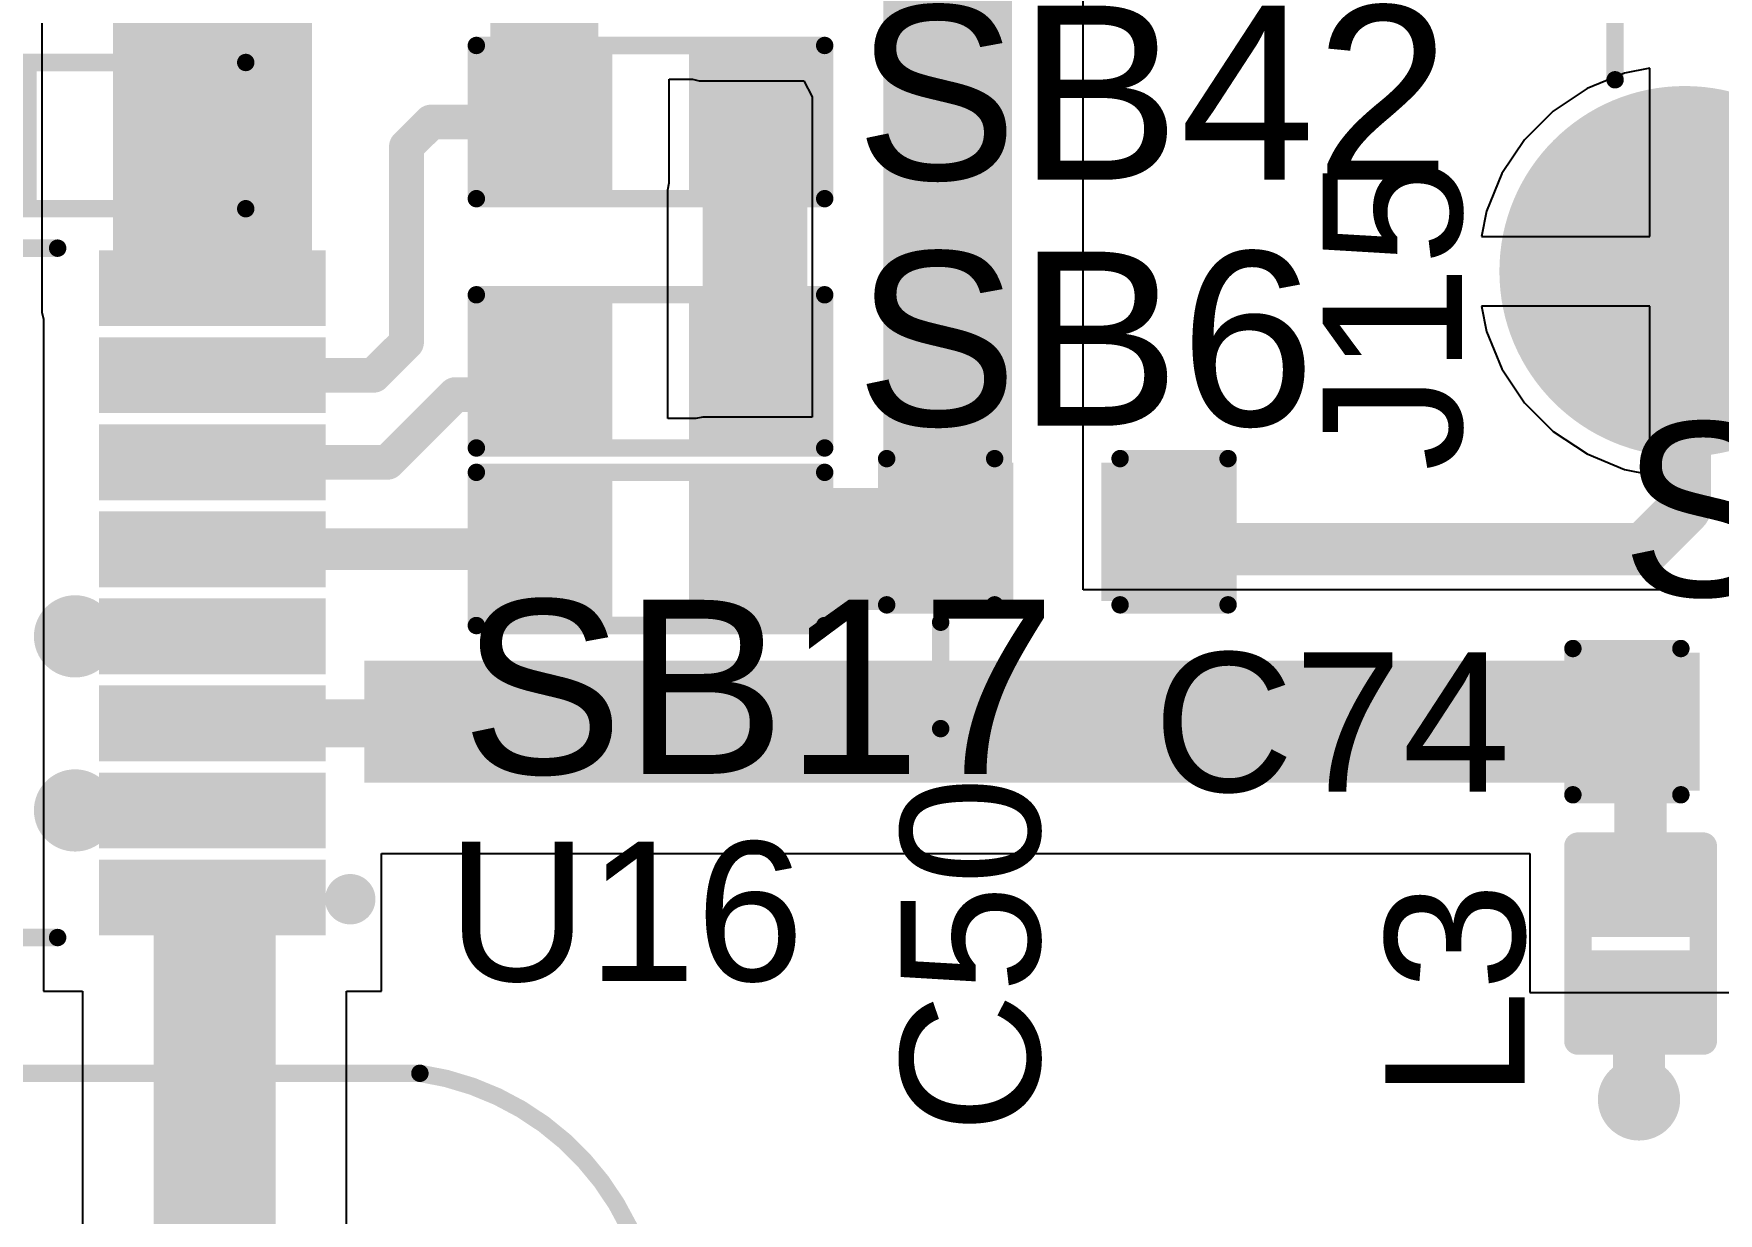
# Model space of a CAD drawing. Header units: millimetres. Extents: x -3 to 5437, y -3 to 5435.
# Drawn here: x 183.49 to 195.77, y 97.07 to 105.68 of the extents above; entities that cross this region are included whole.
import ezdxf

# ---------------------------------------------------------------- set-up
doc = ezdxf.new("R2010")
doc.units = ezdxf.units.MM
for name, color, linetype in [('BottomLayer', 5, 'Continuous'), ('BottomSolder', 6, 'Continuous'), ('MultiLayer', 9, 'Continuous'), ('PadHoleLayer', 156, 'Continuous'), ('TopLayer', 1, 'Continuous'), ('TopOverlay', 2, 'Continuous'), ('TopPaste', 8, 'Continuous'), ('TopSolder', 216, 'Continuous'), ('ViaHoleLayer', 16, 'Continuous')]:
    doc.layers.add(name, color=color, linetype=linetype)
doc.styles.add('Arial', font='', dxfattribs={"height": 0.2})
doc.styles.get('Arial').set_extended_font_data('Arial')

# ---------------------------------------------------------------- blocks, each defined once
blk = doc.blocks.new('S______B______239')
at = {"layer": 'TopLayer'}
for points in [[(-1.143, -0.4445), (-1.143, 0.4445), (-0.3809999999999999, 0.4445), (-0.3809999999999999, -0.4445)], [(0.3809999999999999, -0.4445), (0.3809999999999999, 0.4445), (1.143, 0.4445), (1.143, -0.4445)]]:
    blk.add_hatch(color=1, dxfattribs=at).paths.add_polyline_path(points)
at = {"layer": 'TopPaste'}
for points in [[(-1.143, -0.4445), (-1.143, 0.4445), (-0.3809999999999999, 0.4445), (-0.3809999999999999, -0.4445)], [(0.3809999999999999, -0.4445), (0.3809999999999999, 0.4445), (1.143, 0.4445), (1.143, -0.4445)]]:
    blk.add_hatch(color=8, dxfattribs=at).paths.add_polyline_path(points)
at = {"layer": 'TopSolder'}
for points in [[(-1.2446, -0.5460999999999999), (-1.2446, 0.5460999999999999), (-0.2794, 0.5460999999999999), (-0.2794, -0.5460999999999999)], [(0.2794, -0.5460999999999999), (0.2794, 0.5460999999999999), (1.2446, 0.5460999999999999), (1.2446, -0.5460999999999999)]]:
    blk.add_hatch(color=216, dxfattribs=at).paths.add_polyline_path(points)
at = {"layer": 'TopOverlay', "const_width": 0.127}
for points in [[(-1.27, 0.5588), (1.27, 0.5588)], [(-1.27, -0.5588), (-1.27, 0.5588)], [(1.27, -0.5588), (1.27, 0.5588)], [(-1.27, -0.5588), (1.27, -0.5588)]]:
    blk.add_lwpolyline(points, dxfattribs=at)
at = {"layer": 'TopOverlay', "const_width": 0.0635}
for points in [[(-1.30175, 0.5588, 1), (-1.23825, 0.5588, 1)], [(-1.30175, 0.5588, 1), (-1.23825, 0.5588, 1)], [(1.23825, 0.5588, 1), (1.30175, 0.5588, 1)], [(1.23825, 0.5588, 1), (1.30175, 0.5588, 1)], [(-1.30175, -0.5588, 1), (-1.23825, -0.5588, 1)], [(-1.30175, -0.5588, 1), (-1.23825, -0.5588, 1)], [(1.23825, -0.5588, 1), (1.30175, -0.5588, 1)], [(1.23825, -0.5588, 1), (1.30175, -0.5588, 1)]]:
    blk.add_lwpolyline(points, format="xyb", close=True, dxfattribs=at)
blk = doc.blocks.new('16_QSOP_270')
at = {"layer": 'TopLayer'}
for points in [[(-1.74999904, 2.04750035), (-3.19999868, 2.04750035), (-3.19999868, 2.39749965), (-1.74999904, 2.39749965)], [(3.20000122, 2.04750035), (1.75000158, 2.04750035), (1.75000158, 2.39749965), (3.20000122, 2.39749965)], [(-1.74999904, 1.41250035), (-3.19999868, 1.41250035), (-3.19999868, 1.76249965), (-1.74999904, 1.76249965)], [(3.20000122, 1.41250035), (1.75000158, 1.41250035), (1.75000158, 1.76249965), (3.20000122, 1.76249965)], [(-1.74999904, 0.77750035), (-3.19999868, 0.77750035), (-3.19999868, 1.12749965), (-1.74999904, 1.12749965)], [(3.20000122, 0.77750035), (1.75000158, 0.77750035), (1.75000158, 1.12749965), (3.20000122, 1.12749965)], [(-1.74999904, 0.1425003500000001), (-3.19999868, 0.1425003499999999), (-3.19999868, 0.4924996499999999), (-1.74999904, 0.4924996500000001)], [(3.20000122, 0.1425003500000001), (1.75000158, 0.1425003499999999), (1.75000158, 0.4924996499999999), (3.20000122, 0.4924996500000001)], [(-1.74999904, -0.4924996499999999), (-3.19999868, -0.4924996500000001), (-3.19999868, -0.1425003500000001), (-1.74999904, -0.1425003499999999)], [(3.20000122, -0.4924996499999999), (1.75000158, -0.4924996500000001), (1.75000158, -0.1425003500000001), (3.20000122, -0.1425003499999999)], [(-1.74999904, -1.12749965), (-3.19999868, -1.12749965), (-3.19999868, -0.77750035), (-1.74999904, -0.77750035)], [(3.20000122, -1.12749965), (1.75000158, -1.12749965), (1.75000158, -0.77750035), (3.20000122, -0.77750035)], [(-1.74999904, -1.76249965), (-3.19999868, -1.76249965), (-3.19999868, -1.41250035), (-1.74999904, -1.41250035)], [(3.20000122, -1.76249965), (1.75000158, -1.76249965), (1.75000158, -1.41250035), (3.20000122, -1.41250035)], [(-1.74999904, -2.39749965), (-3.19999868, -2.39749965), (-3.19999868, -2.04750035), (-1.74999904, -2.04750035)], [(3.20000122, -2.39749965), (1.75000158, -2.39749965), (1.75000158, -2.04750035), (3.20000122, -2.04750035)]]:
    blk.add_hatch(color=1, dxfattribs=at).paths.add_polyline_path(points)
at = {"layer": 'TopPaste'}
for points in [[(-1.74999904, 2.04750035), (-3.19999868, 2.04750035), (-3.19999868, 2.39749965), (-1.74999904, 2.39749965)], [(3.20000122, 2.04750035), (1.75000158, 2.04750035), (1.75000158, 2.39749965), (3.20000122, 2.39749965)], [(-1.74999904, 1.41250035), (-3.19999868, 1.41250035), (-3.19999868, 1.76249965), (-1.74999904, 1.76249965)], [(3.20000122, 1.41250035), (1.75000158, 1.41250035), (1.75000158, 1.76249965), (3.20000122, 1.76249965)], [(-1.74999904, 0.77750035), (-3.19999868, 0.77750035), (-3.19999868, 1.12749965), (-1.74999904, 1.12749965)], [(3.20000122, 0.77750035), (1.75000158, 0.77750035), (1.75000158, 1.12749965), (3.20000122, 1.12749965)], [(-1.74999904, 0.1425003500000001), (-3.19999868, 0.1425003499999999), (-3.19999868, 0.4924996499999999), (-1.74999904, 0.4924996500000001)], [(3.20000122, 0.1425003500000001), (1.75000158, 0.1425003499999999), (1.75000158, 0.4924996499999999), (3.20000122, 0.4924996500000001)], [(-1.74999904, -0.4924996499999999), (-3.19999868, -0.4924996500000001), (-3.19999868, -0.1425003500000001), (-1.74999904, -0.1425003499999999)], [(3.20000122, -0.4924996499999999), (1.75000158, -0.4924996500000001), (1.75000158, -0.1425003500000001), (3.20000122, -0.1425003499999999)], [(-1.74999904, -1.12749965), (-3.19999868, -1.12749965), (-3.19999868, -0.77750035), (-1.74999904, -0.77750035)], [(3.20000122, -1.12749965), (1.75000158, -1.12749965), (1.75000158, -0.77750035), (3.20000122, -0.77750035)], [(-1.74999904, -1.76249965), (-3.19999868, -1.76249965), (-3.19999868, -1.41250035), (-1.74999904, -1.41250035)], [(3.20000122, -1.76249965), (1.75000158, -1.76249965), (1.75000158, -1.41250035), (3.20000122, -1.41250035)], [(-1.74999904, -2.39749965), (-3.19999868, -2.39749965), (-3.19999868, -2.04750035), (-1.74999904, -2.04750035)], [(3.20000122, -2.39749965), (1.75000158, -2.39749965), (1.75000158, -2.04750035), (3.20000122, -2.04750035)]]:
    blk.add_hatch(color=8, dxfattribs=at).paths.add_polyline_path(points)
at = {"layer": 'TopSolder'}
for points in [[(-1.64839904, 1.94590035), (-3.30159868, 1.94590035), (-3.30159868, 2.49909965), (-1.64839904, 2.49909965)], [(3.30160122, 1.94590035), (1.64840158, 1.94590035), (1.64840158, 2.49909965), (3.30160122, 2.49909965)], [(-1.64839904, 1.31090035), (-3.30159868, 1.31090035), (-3.30159868, 1.86409965), (-1.64839904, 1.86409965)], [(3.30160122, 1.31090035), (1.64840158, 1.31090035), (1.64840158, 1.86409965), (3.30160122, 1.86409965)], [(-1.64839904, 0.6759003500000001), (-3.30159868, 0.6759003499999998), (-3.30159868, 1.22909965), (-1.64839904, 1.22909965)], [(3.30160122, 0.6759003500000001), (1.64840158, 0.6759003499999998), (1.64840158, 1.22909965), (3.30160122, 1.22909965)], [(-1.64839904, 0.04090035000000011), (-3.30159868, 0.04090034999999988), (-3.30159868, 0.5940996499999998), (-1.64839904, 0.5940996500000001)], [(3.30160122, 0.04090035000000011), (1.64840158, 0.04090034999999988), (1.64840158, 0.5940996499999998), (3.30160122, 0.5940996500000001)], [(-1.64839904, -0.5940996499999998), (-3.30159868, -0.5940996500000001), (-3.30159868, -0.04090035000000011), (-1.64839904, -0.04090034999999988)], [(3.30160122, -0.5940996499999998), (1.64840158, -0.5940996500000001), (1.64840158, -0.04090035000000011), (3.30160122, -0.04090034999999988)], [(-1.64839904, -1.22909965), (-3.30159868, -1.22909965), (-3.30159868, -0.6759003500000001), (-1.64839904, -0.6759003499999998)], [(3.30160122, -1.22909965), (1.64840158, -1.22909965), (1.64840158, -0.6759003500000001), (3.30160122, -0.6759003499999998)], [(-1.64839904, -1.86409965), (-3.30159868, -1.86409965), (-3.30159868, -1.31090035), (-1.64839904, -1.31090035)], [(3.30160122, -1.86409965), (1.64840158, -1.86409965), (1.64840158, -1.31090035), (3.30160122, -1.31090035)], [(-1.64839904, -2.49909965), (-3.30159868, -2.49909965), (-3.30159868, -1.94590035), (-1.64839904, -1.94590035)], [(3.30160122, -2.49909965), (1.64840158, -2.49909965), (1.64840158, -1.94590035), (3.30160122, -1.94590035)]]:
    blk.add_hatch(color=216, dxfattribs=at).paths.add_polyline_path(points)
at = {"layer": 'TopOverlay', "const_width": 0.127}
for points in [[(1.3462, 2.5146), (-1.3462, 2.5146)], [(1.3462, -2.5146), (-1.3462, -2.5146)]]:
    blk.add_lwpolyline(points, dxfattribs=at)
at = {"layer": 'TopOverlay'}
for points, const_width in [([(-1.37795, 2.5146, 1), (-1.31445, 2.5146, 1)], 0.0635), ([(1.31445, 2.5146, 1), (1.37795, 2.5146, 1)], 0.0635), ([(-3.42300306, 2.2352, 1), (-3.53659694, 2.2352, 1)], 0.254), ([(-3.60009694, 2.2352, 1), (-3.47309694, 2.2352, 1)], 0.127), ([(-3.48650306, 2.2352, 1), (-3.35950306, 2.2352, 1)], 0.127), ([(-1.37795, -2.5146, 1), (-1.31445, -2.5146, 1)], 0.0635), ([(1.31445, -2.5146, 1), (1.37795, -2.5146, 1)], 0.0635)]:
    blk.add_lwpolyline(points, format="xyb", close=True, dxfattribs=dict(at, const_width=const_width))
blk = doc.blocks.new('HJ_SMA508_272')
at = {"layer": 'BottomLayer'}
h = blk.add_hatch(color=5, dxfattribs=at)
edge = h.paths.add_edge_path()
edge.add_arc((-2.54, 2.54), 1.25000004, 0, 360)
h = blk.add_hatch(color=5, dxfattribs=at)
edge = h.paths.add_edge_path()
edge.add_arc((2.54, 2.54), 1.25000004, 0, 360)
h = blk.add_hatch(color=5, dxfattribs=at)
edge = h.paths.add_edge_path()
edge.add_arc((0, 0), 1.25000004, 0, 360)
h = blk.add_hatch(color=5, dxfattribs=at)
edge = h.paths.add_edge_path()
edge.add_arc((-2.54, -2.54), 1.25000004, 0, 360)
h = blk.add_hatch(color=5, dxfattribs=at)
edge = h.paths.add_edge_path()
edge.add_arc((2.54, -2.54), 1.25000004, 0, 360)
at = {"layer": 'BottomSolder'}
h = blk.add_hatch(color=6, dxfattribs=at)
edge = h.paths.add_edge_path()
edge.add_arc((-2.54, 2.54), 1.35160004, 0, 360)
h = blk.add_hatch(color=6, dxfattribs=at)
edge = h.paths.add_edge_path()
edge.add_arc((2.54, 2.54), 1.35160004, 0, 360)
h = blk.add_hatch(color=6, dxfattribs=at)
edge = h.paths.add_edge_path()
edge.add_arc((0, 0), 1.35160004, 0, 360)
h = blk.add_hatch(color=6, dxfattribs=at)
edge = h.paths.add_edge_path()
edge.add_arc((-2.54, -2.54), 1.35160004, 0, 360)
h = blk.add_hatch(color=6, dxfattribs=at)
edge = h.paths.add_edge_path()
edge.add_arc((2.54, -2.54), 1.35160004, 0, 360)
at = {"layer": 'MultiLayer'}
h = blk.add_hatch(color=9, dxfattribs=at)
edge = h.paths.add_edge_path()
edge.add_arc((-2.54, 2.54), 1.25000004, 0, 360)
h = blk.add_hatch(color=9, dxfattribs=at)
edge = h.paths.add_edge_path()
edge.add_arc((2.54, 2.54), 1.25000004, 0, 360)
h = blk.add_hatch(color=9, dxfattribs=at)
edge = h.paths.add_edge_path()
edge.add_arc((0, 0), 1.25000004, 0, 360)
h = blk.add_hatch(color=9, dxfattribs=at)
edge = h.paths.add_edge_path()
edge.add_arc((-2.54, -2.54), 1.25000004, 0, 360)
h = blk.add_hatch(color=9, dxfattribs=at)
edge = h.paths.add_edge_path()
edge.add_arc((2.54, -2.54), 1.25000004, 0, 360)
at = {"layer": 'PadHoleLayer'}
h = blk.add_hatch(color=156, dxfattribs=at)
edge = h.paths.add_edge_path()
edge.add_arc((-2.54, 2.54), 0.7499985, 0, 360)
h = blk.add_hatch(color=156, dxfattribs=at)
edge = h.paths.add_edge_path()
edge.add_arc((2.54, 2.54), 0.7499985, 0, 360)
h = blk.add_hatch(color=156, dxfattribs=at)
edge = h.paths.add_edge_path()
edge.add_arc((0, 0), 0.6999985999999999, 0, 360)
h = blk.add_hatch(color=156, dxfattribs=at)
edge = h.paths.add_edge_path()
edge.add_arc((-2.54, -2.54), 0.7499985, 0, 360)
h = blk.add_hatch(color=156, dxfattribs=at)
edge = h.paths.add_edge_path()
edge.add_arc((2.54, -2.54), 0.7499985, 0, 360)
at = {"layer": 'TopLayer'}
h = blk.add_hatch(color=1, dxfattribs=at)
edge = h.paths.add_edge_path()
edge.add_arc((-2.54, 2.54), 1.25000004, 0, 360)
h = blk.add_hatch(color=1, dxfattribs=at)
edge = h.paths.add_edge_path()
edge.add_arc((2.54, 2.54), 1.25000004, 0, 360)
h = blk.add_hatch(color=1, dxfattribs=at)
edge = h.paths.add_edge_path()
edge.add_arc((0, 0), 1.25000004, 0, 360)
h = blk.add_hatch(color=1, dxfattribs=at)
edge = h.paths.add_edge_path()
edge.add_arc((-2.54, -2.54), 1.25000004, 0, 360)
h = blk.add_hatch(color=1, dxfattribs=at)
edge = h.paths.add_edge_path()
edge.add_arc((2.54, -2.54), 1.25000004, 0, 360)
at = {"layer": 'TopSolder'}
h = blk.add_hatch(color=216, dxfattribs=at)
edge = h.paths.add_edge_path()
edge.add_arc((-2.54, 2.54), 1.35160004, 0, 360)
h = blk.add_hatch(color=216, dxfattribs=at)
edge = h.paths.add_edge_path()
edge.add_arc((2.54, 2.54), 1.35160004, 0, 360)
h = blk.add_hatch(color=216, dxfattribs=at)
edge = h.paths.add_edge_path()
edge.add_arc((0, 0), 1.35160004, 0, 360)
h = blk.add_hatch(color=216, dxfattribs=at)
edge = h.paths.add_edge_path()
edge.add_arc((-2.54, -2.54), 1.35160004, 0, 360)
h = blk.add_hatch(color=216, dxfattribs=at)
edge = h.paths.add_edge_path()
edge.add_arc((2.54, -2.54), 1.35160004, 0, 360)
at = {"layer": 'TopOverlay', "const_width": 0.127}
for points in [[(1.143, 3.048), (-1.0922, 3.048)], [(-3.048, -1.143), (-3.048, 1.0922)], [(3.048, -1.143), (3.048, 1.0922)], [(1.143, -3.048), (-1.0922, -3.048)]]:
    blk.add_lwpolyline(points, dxfattribs=at)
at = {"layer": 'TopOverlay', "const_width": 0.0635}
for points in [[(-1.12395, 3.048, 1), (-1.06045, 3.048, 1)], [(1.11125, 3.048, 1), (1.17475, 3.048, 1)], [(-3.07975, 1.0922, 1), (-3.01625, 1.0922, 1)], [(3.01625, 1.0922, 1), (3.07975, 1.0922, 1)], [(-3.07975, -1.143, 1), (-3.01625, -1.143, 1)], [(3.01625, -1.143, 1), (3.07975, -1.143, 1)], [(-1.12395, -3.048, 1), (-1.06045, -3.048, 1)], [(1.11125, -3.048, 1), (1.17475, -3.048, 1)]]:
    blk.add_lwpolyline(points, format="xyb", close=True, dxfattribs=at)
blk = doc.blocks.new('HC_49S_2P_273')
at = {"layer": 'BottomLayer'}
h = blk.add_hatch(color=5, dxfattribs=at)
edge = h.paths.add_edge_path()
edge.add_arc((-2.4400002, 0), 0.7999984, 0, 360)
h = blk.add_hatch(color=5, dxfattribs=at)
edge = h.paths.add_edge_path()
edge.add_arc((2.4400002, 0), 0.7999984, 0, 360)
at = {"layer": 'BottomSolder'}
h = blk.add_hatch(color=6, dxfattribs=at)
edge = h.paths.add_edge_path()
edge.add_arc((-2.4400002, 0), 0.9015983999999999, 0, 360)
h = blk.add_hatch(color=6, dxfattribs=at)
edge = h.paths.add_edge_path()
edge.add_arc((2.4400002, 0), 0.9015983999999999, 0, 360)
at = {"layer": 'MultiLayer'}
h = blk.add_hatch(color=9, dxfattribs=at)
edge = h.paths.add_edge_path()
edge.add_arc((-2.4400002, 0), 0.7999984, 0, 360)
h = blk.add_hatch(color=9, dxfattribs=at)
edge = h.paths.add_edge_path()
edge.add_arc((2.4400002, 0), 0.7999984, 0, 360)
at = {"layer": 'PadHoleLayer'}
h = blk.add_hatch(color=156, dxfattribs=at)
edge = h.paths.add_edge_path()
edge.add_arc((-2.4400002, 0), 0.4499991, 0, 360)
h = blk.add_hatch(color=156, dxfattribs=at)
edge = h.paths.add_edge_path()
edge.add_arc((2.4400002, 0), 0.4499991, 0, 360)
at = {"layer": 'TopLayer'}
h = blk.add_hatch(color=1, dxfattribs=at)
edge = h.paths.add_edge_path()
edge.add_arc((-2.4400002, 0), 0.7999984, 0, 360)
h = blk.add_hatch(color=1, dxfattribs=at)
edge = h.paths.add_edge_path()
edge.add_arc((2.4400002, 0), 0.7999984, 0, 360)
at = {"layer": 'TopSolder'}
h = blk.add_hatch(color=216, dxfattribs=at)
edge = h.paths.add_edge_path()
edge.add_arc((-2.4400002, 0), 0.9015983999999999, 0, 360)
h = blk.add_hatch(color=216, dxfattribs=at)
edge = h.paths.add_edge_path()
edge.add_arc((2.4400002, 0), 0.9015983999999999, 0, 360)
at = {"layer": 'TopOverlay', "const_width": 0.127}
for points in [[(-5.65813194, 0.3304666999999999, -0.3847978121582533), (-3.937, 2.413)], [(3.937, 2.413, -0.3847978121582523), (5.65813194, 0.3304666999999999)], [(-3.937, -2.413, -0.3847978758037983), (-5.65813194, -0.3304666999999999)], [(5.65813194, -0.3304666999999999, -0.3847978758037978), (3.937, -2.413)]]:
    blk.add_lwpolyline(points, format="xyb", dxfattribs=at)
for points in [[(3.9116, 2.413), (-3.937, 2.413)], [(-5.65813194, 0.3304666999999999), (-5.65813194, -0.3304666999999999)], [(5.65813194, 0.3304666999999999), (5.65813194, -0.3304666999999999)], [(-0.4826, 0.3048), (-0.4826, -0.3556)], [(-0.2286, 0.3048), (-0.2286, -0.3556)], [(0.254, 0.3048), (-0.2286, 0.3048)], [(0.254, 0.3048), (0.254, -0.3556)], [(0.508, 0.3048), (0.508, -0.3556)], [(-3.429, -0.0508), (-3.556, 0.0762)], [(-3.556, 0.0762), (-3.556, -0.1778)], [(-3.429, -0.0508), (-3.556, -0.1778)], [(-0.4826, -0.0254), (-0.7366, -0.0254)], [(0.7619999999999999, -0.0254), (0.508, -0.0254)], [(0.254, -0.3556), (-0.2286, -0.3556)], [(3.937, -2.413), (-3.937, -2.413)]]:
    blk.add_lwpolyline(points, dxfattribs=at)
at = {"layer": 'TopOverlay', "const_width": 0.0635}
for points in [[(-3.96875, 2.413, 1), (-3.90525, 2.413, 1)], [(-3.96875, 2.413, 1), (-3.90525, 2.413, 1)], [(3.87985, 2.413, 1), (3.94335, 2.413, 1)], [(3.90525, 2.413, 1), (3.96875, 2.413, 1)], [(-5.689881939999999, 0.3304666999999999, 1), (-5.626381939999999, 0.3304666999999999, 1)], [(-5.689881939999999, 0.3304666999999999, 1), (-5.626381939999999, 0.3304666999999999, 1)], [(5.626381939999999, 0.3304666999999999, 1), (5.689881939999999, 0.3304666999999999, 1)], [(5.626381939999999, 0.3304666999999999, 1), (5.689881939999999, 0.3304666999999999, 1)], [(-0.51435, 0.3048, 1), (-0.4508499999999999, 0.3048, 1)], [(-0.26035, 0.3048, 1), (-0.19685, 0.3048, 1)], [(-0.26035, 0.3048, 1), (-0.19685, 0.3048, 1)], [(0.22225, 0.3048, 1), (0.2857499999999999, 0.3048, 1)], [(0.22225, 0.3048, 1), (0.2857499999999999, 0.3048, 1)], [(0.47625, 0.3048, 1), (0.5397500000000001, 0.3048, 1)], [(-3.587749999999999, 0.0762, 1), (-3.52425, 0.0762, 1)], [(-3.587749999999999, 0.0762, 1), (-3.52425, 0.0762, 1)], [(-3.46075, -0.0508, 1), (-3.39725, -0.0508, 1)], [(-3.46075, -0.0508, 1), (-3.39725, -0.0508, 1)], [(-0.76835, -0.0254, 1), (-0.70485, -0.0254, 1)], [(-0.51435, -0.0254, 1), (-0.4508499999999999, -0.0254, 1)], [(0.47625, -0.0254, 1), (0.5397500000000001, -0.0254, 1)], [(0.73025, -0.0254, 1), (0.79375, -0.0254, 1)], [(-3.587749999999999, -0.1778, 1), (-3.52425, -0.1778, 1)], [(-3.587749999999999, -0.1778, 1), (-3.52425, -0.1778, 1)], [(-5.689881939999999, -0.3304666999999999, 1), (-5.626381939999999, -0.3304666999999999, 1)], [(-5.689881939999999, -0.3304666999999999, 1), (-5.626381939999999, -0.3304666999999999, 1)], [(-0.51435, -0.3556, 1), (-0.4508499999999999, -0.3556, 1)], [(-0.26035, -0.3556, 1), (-0.19685, -0.3556, 1)], [(-0.26035, -0.3556, 1), (-0.19685, -0.3556, 1)], [(0.22225, -0.3556, 1), (0.2857499999999999, -0.3556, 1)], [(0.22225, -0.3556, 1), (0.2857499999999999, -0.3556, 1)], [(0.47625, -0.3556, 1), (0.5397500000000001, -0.3556, 1)], [(5.626381939999999, -0.3304666999999999, 1), (5.689881939999999, -0.3304666999999999, 1)], [(5.626381939999999, -0.3304666999999999, 1), (5.689881939999999, -0.3304666999999999, 1)], [(-3.96875, -2.413, 1), (-3.90525, -2.413, 1)], [(-3.96875, -2.413, 1), (-3.90525, -2.413, 1)], [(3.90525, -2.413, 1), (3.96875, -2.413, 1)], [(3.90525, -2.413, 1), (3.96875, -2.413, 1)]]:
    blk.add_lwpolyline(points, format="xyb", close=True, dxfattribs=at)
blk = doc.blocks.new('S______B______274')
at = {"layer": 'TopLayer'}
for points in [[(-1.143, -0.4445), (-1.143, 0.4445), (-0.3809999999999999, 0.4445), (-0.3809999999999999, -0.4445)], [(0.3809999999999999, -0.4445), (0.3809999999999999, 0.4445), (1.143, 0.4445), (1.143, -0.4445)]]:
    blk.add_hatch(color=1, dxfattribs=at).paths.add_polyline_path(points)
at = {"layer": 'TopPaste'}
for points in [[(-1.143, -0.4445), (-1.143, 0.4445), (-0.3809999999999999, 0.4445), (-0.3809999999999999, -0.4445)], [(0.3809999999999999, -0.4445), (0.3809999999999999, 0.4445), (1.143, 0.4445), (1.143, -0.4445)]]:
    blk.add_hatch(color=8, dxfattribs=at).paths.add_polyline_path(points)
at = {"layer": 'TopSolder'}
for points in [[(-1.2446, -0.5460999999999999), (-1.2446, 0.5460999999999999), (-0.2794, 0.5460999999999999), (-0.2794, -0.5460999999999999)], [(0.2794, -0.5460999999999999), (0.2794, 0.5460999999999999), (1.2446, 0.5460999999999999), (1.2446, -0.5460999999999999)]]:
    blk.add_hatch(color=216, dxfattribs=at).paths.add_polyline_path(points)
at = {"layer": 'TopOverlay', "const_width": 0.127}
for points in [[(-1.27, -0.5588), (-1.27, 0.5588)], [(-1.27, 0.5588), (1.27, 0.5588)], [(1.27, -0.5588), (1.27, 0.5588)], [(-1.27, -0.5588), (1.27, -0.5588)]]:
    blk.add_lwpolyline(points, dxfattribs=at)
at = {"layer": 'TopOverlay', "const_width": 0.0635}
for points in [[(-1.30175, 0.5588, 1), (-1.23825, 0.5588, 1)], [(-1.30175, 0.5588, 1), (-1.23825, 0.5588, 1)], [(1.23825, 0.5588, 1), (1.30175, 0.5588, 1)], [(1.23825, 0.5588, 1), (1.30175, 0.5588, 1)], [(-1.30175, -0.5588, 1), (-1.23825, -0.5588, 1)], [(-1.30175, -0.5588, 1), (-1.23825, -0.5588, 1)], [(1.23825, -0.5588, 1), (1.30175, -0.5588, 1)], [(1.23825, -0.5588, 1), (1.30175, -0.5588, 1)]]:
    blk.add_lwpolyline(points, format="xyb", close=True, dxfattribs=at)
blk = doc.blocks.new('RES_0603_275')
at = {"layer": 'TopLayer'}
for points in [[(-0.3809999999999999, 0.4445), (-0.3810000000000001, -0.4445), (-1.143, -0.4445), (-1.143, 0.4445)], [(1.143, 0.4445), (1.143, -0.4445), (0.3809999999999999, -0.4445), (0.3810000000000001, 0.4445)]]:
    blk.add_hatch(color=1, dxfattribs=at).paths.add_polyline_path(points)
at = {"layer": 'TopPaste'}
for points in [[(-0.3809999999999999, 0.4445), (-0.3810000000000001, -0.4445), (-1.143, -0.4445), (-1.143, 0.4445)], [(1.143, 0.4445), (1.143, -0.4445), (0.3809999999999999, -0.4445), (0.3810000000000001, 0.4445)]]:
    blk.add_hatch(color=8, dxfattribs=at).paths.add_polyline_path(points)
at = {"layer": 'TopSolder'}
for points in [[(-0.2793999999999999, 0.5460999999999999), (-0.2794, -0.5461), (-1.2446, -0.5460999999999999), (-1.2446, 0.5461)], [(1.2446, 0.5460999999999999), (1.2446, -0.5461), (0.2793999999999999, -0.5460999999999999), (0.2794, 0.5461)]]:
    blk.add_hatch(color=216, dxfattribs=at).paths.add_polyline_path(points)
at = {"layer": 'TopOverlay', "const_width": 0.127}
for points in [[(-1.2446, -0.5334), (-1.2446, 0.5334)], [(-1.2446, 0.5334), (1.2446, 0.5334)], [(1.2446, -0.5334), (1.2446, 0.5334)], [(-1.2446, -0.5334), (1.2446, -0.5334)]]:
    blk.add_lwpolyline(points, dxfattribs=at)
at = {"layer": 'TopOverlay', "const_width": 0.0635}
for points in [[(-1.27635, 0.5334, 1), (-1.21285, 0.5334, 1)], [(-1.27635, 0.5334, 1), (-1.21285, 0.5334, 1)], [(1.21285, 0.5334, 1), (1.27635, 0.5334, 1)], [(1.21285, 0.5334, 1), (1.27635, 0.5334, 1)], [(-1.27635, -0.5334, 1), (-1.21285, -0.5334, 1)], [(-1.27635, -0.5334, 1), (-1.21285, -0.5334, 1)], [(1.21285, -0.5334, 1), (1.27635, -0.5334, 1)], [(1.21285, -0.5334, 1), (1.27635, -0.5334, 1)]]:
    blk.add_lwpolyline(points, format="xyb", close=True, dxfattribs=at)
blk = doc.blocks.new('IND_0402_276')
at = {"layer": 'TopLayer'}
for points in [[(-0.5499989, 0.2999994), (-0.1499997, 0.2999994), (-0.1499997, -0.2999994), (-0.5499989, -0.2999994)], [(0.15000224, 0.2999994), (0.55000144, 0.2999994), (0.55000144, -0.2999994), (0.15000224, -0.2999994)]]:
    blk.add_hatch(color=1, dxfattribs=at).paths.add_polyline_path(points)
at = {"layer": 'TopPaste'}
for points in [[(-0.5499989, 0.2999994), (-0.1499997, 0.2999994), (-0.1499997, -0.2999994), (-0.5499989, -0.2999994)], [(0.15000224, 0.2999994), (0.55000144, 0.2999994), (0.55000144, -0.2999994), (0.15000224, -0.2999994)]]:
    blk.add_hatch(color=8, dxfattribs=at).paths.add_polyline_path(points)
at = {"layer": 'TopSolder'}
for points in [[(-0.6515989, 0.4015993999999999), (-0.0483997, 0.4015993999999999), (-0.0483997, -0.4015993999999999), (-0.6515989, -0.4015993999999999)], [(0.04840223999999999, 0.4015993999999999), (0.65160144, 0.4015993999999999), (0.65160144, -0.4015993999999999), (0.04840223999999999, -0.4015993999999999)]]:
    blk.add_hatch(color=216, dxfattribs=at).paths.add_polyline_path(points)
at = {"layer": 'TopOverlay', "const_width": 0.1999996}
for points in [[(-0.7111999999999999, -0.4571999999999999), (-0.7111999999999999, 0.4571999999999999)], [(-0.3048, 0.4571999999999999), (-0.7111999999999999, 0.4571999999999999)], [(0.7111999999999999, 0.4571999999999999), (-0.3048, 0.4571999999999999)], [(0.7111999999999999, -0.4571999999999999), (0.7111999999999999, 0.4571999999999999)], [(-0.3048, -0.4571999999999999), (-0.7111999999999999, -0.4571999999999999)], [(0.7111999999999999, -0.4571999999999999), (-0.3048, -0.4571999999999999)]]:
    blk.add_lwpolyline(points, dxfattribs=at)
at = {"layer": 'TopOverlay', "const_width": 0.0999998}
for points in [[(-0.7611998999999999, 0.4571999999999999, 1), (-0.6612001, 0.4571999999999999, 1)], [(-0.7611998999999999, 0.4571999999999999, 1), (-0.6612001, 0.4571999999999999, 1)], [(-0.3547999, 0.4571999999999999, 1), (-0.2548001, 0.4571999999999999, 1)], [(-0.3547999, 0.4571999999999999, 1), (-0.2548001, 0.4571999999999999, 1)], [(0.6612001, 0.4571999999999999, 1), (0.7611998999999999, 0.4571999999999999, 1)], [(0.6612001, 0.4571999999999999, 1), (0.7611998999999999, 0.4571999999999999, 1)], [(-0.7611998999999999, -0.4571999999999999, 1), (-0.6612001, -0.4571999999999999, 1)], [(-0.7611998999999999, -0.4571999999999999, 1), (-0.6612001, -0.4571999999999999, 1)], [(-0.3547999, -0.4571999999999999, 1), (-0.2548001, -0.4571999999999999, 1)], [(-0.3547999, -0.4571999999999999, 1), (-0.2548001, -0.4571999999999999, 1)], [(0.6612001, -0.4571999999999999, 1), (0.7611998999999999, -0.4571999999999999, 1)], [(0.6612001, -0.4571999999999999, 1), (0.7611998999999999, -0.4571999999999999, 1)]]:
    blk.add_lwpolyline(points, format="xyb", close=True, dxfattribs=at)
blk = doc.blocks.new('S______B______289')
at = {"layer": 'TopLayer'}
for points in [[(-1.143, -0.4445), (-1.143, 0.4445), (-0.3809999999999999, 0.4445), (-0.3809999999999999, -0.4445)], [(0.3809999999999999, -0.4445), (0.3809999999999999, 0.4445), (1.143, 0.4445), (1.143, -0.4445)]]:
    blk.add_hatch(color=1, dxfattribs=at).paths.add_polyline_path(points)
at = {"layer": 'TopPaste'}
for points in [[(-1.143, -0.4445), (-1.143, 0.4445), (-0.3809999999999999, 0.4445), (-0.3809999999999999, -0.4445)], [(0.3809999999999999, -0.4445), (0.3809999999999999, 0.4445), (1.143, 0.4445), (1.143, -0.4445)]]:
    blk.add_hatch(color=8, dxfattribs=at).paths.add_polyline_path(points)
at = {"layer": 'TopSolder'}
for points in [[(-1.2446, -0.5460999999999999), (-1.2446, 0.5460999999999999), (-0.2794, 0.5460999999999999), (-0.2794, -0.5460999999999999)], [(0.2794, -0.5460999999999999), (0.2794, 0.5460999999999999), (1.2446, 0.5460999999999999), (1.2446, -0.5460999999999999)]]:
    blk.add_hatch(color=216, dxfattribs=at).paths.add_polyline_path(points)
at = {"layer": 'TopOverlay', "const_width": 0.127}
for points in [[(1.27, 0.5588), (-1.27, 0.5588)], [(-1.27, 0.5588), (-1.27, -0.5588)], [(1.27, 0.5588), (1.27, -0.5588)], [(1.27, -0.5588), (-1.27, -0.5588)]]:
    blk.add_lwpolyline(points, dxfattribs=at)
at = {"layer": 'TopOverlay', "const_width": 0.0635}
for points in [[(-1.30175, 0.5588, 1), (-1.23825, 0.5588, 1)], [(-1.30175, 0.5588, 1), (-1.23825, 0.5588, 1)], [(1.23825, 0.5588, 1), (1.30175, 0.5588, 1)], [(1.23825, 0.5588, 1), (1.30175, 0.5588, 1)], [(-1.30175, -0.5588, 1), (-1.23825, -0.5588, 1)], [(-1.30175, -0.5588, 1), (-1.23825, -0.5588, 1)], [(1.23825, -0.5588, 1), (1.30175, -0.5588, 1)], [(1.23825, -0.5588, 1), (1.30175, -0.5588, 1)]]:
    blk.add_lwpolyline(points, format="xyb", close=True, dxfattribs=at)
blk = doc.blocks.new('C__0603_352')
at = {"layer": 'TopLayer'}
for points in [[(-0.3809999999999999, 0.4445), (-0.3810000000000001, -0.4445), (-1.143, -0.4445), (-1.143, 0.4445)], [(1.143, 0.4445), (1.143, -0.4445), (0.3809999999999999, -0.4445), (0.3810000000000001, 0.4445)]]:
    blk.add_hatch(color=1, dxfattribs=at).paths.add_polyline_path(points)
at = {"layer": 'TopPaste'}
for points in [[(-0.3809999999999999, 0.4445), (-0.3810000000000001, -0.4445), (-1.143, -0.4445), (-1.143, 0.4445)], [(1.143, 0.4445), (1.143, -0.4445), (0.3809999999999999, -0.4445), (0.3810000000000001, 0.4445)]]:
    blk.add_hatch(color=8, dxfattribs=at).paths.add_polyline_path(points)
at = {"layer": 'TopSolder'}
for points in [[(-0.3210001199999999, 0.5044998799999999), (-0.3210001200000001, -0.50449988), (-1.20299988, -0.5044998799999999), (-1.20299988, 0.50449988)], [(1.20299988, 0.5044998799999999), (1.20299988, -0.50449988), (0.3210001199999999, -0.5044998799999999), (0.3210001200000001, 0.50449988)]]:
    blk.add_hatch(color=216, dxfattribs=at).paths.add_polyline_path(points)
at = {"layer": 'TopOverlay', "const_width": 0.127}
for points in [[(-1.2446, 0.5334), (-0.4571999999999999, 0.5334)], [(-1.2446, -0.5334), (-1.2446, 0.5334)], [(0.4571999999999999, 0.5334), (1.2446, 0.5334)], [(1.2446, -0.5334), (1.2446, 0.5334)], [(-1.2446, -0.5334), (-0.4571999999999999, -0.5334)], [(0.4571999999999999, -0.5334), (1.2446, -0.5334)]]:
    blk.add_lwpolyline(points, dxfattribs=at)
at = {"layer": 'TopOverlay', "const_width": 0.0635}
for points in [[(-1.27635, 0.5334, 1), (-1.21285, 0.5334, 1)], [(-1.27635, 0.5334, 1), (-1.21285, 0.5334, 1)], [(-0.4889499999999999, 0.5334, 1), (-0.42545, 0.5334, 1)], [(0.42545, 0.5334, 1), (0.4889499999999999, 0.5334, 1)], [(1.21285, 0.5334, 1), (1.27635, 0.5334, 1)], [(1.21285, 0.5334, 1), (1.27635, 0.5334, 1)], [(-1.27635, -0.5334, 1), (-1.21285, -0.5334, 1)], [(-1.27635, -0.5334, 1), (-1.21285, -0.5334, 1)], [(-0.4889499999999999, -0.5334, 1), (-0.42545, -0.5334, 1)], [(0.42545, -0.5334, 1), (0.4889499999999999, -0.5334, 1)], [(1.21285, -0.5334, 1), (1.27635, -0.5334, 1)], [(1.21285, -0.5334, 1), (1.27635, -0.5334, 1)]]:
    blk.add_lwpolyline(points, format="xyb", close=True, dxfattribs=at)
blk = doc.blocks.new('C___0603_478')
at = {"layer": 'TopLayer'}
for points in [[(-0.3809999999999999, 0.4445), (-0.3810000000000001, -0.4445), (-1.143, -0.4445), (-1.143, 0.4445)], [(1.143, 0.4445), (1.143, -0.4445), (0.3809999999999999, -0.4445), (0.3810000000000001, 0.4445)]]:
    blk.add_hatch(color=1, dxfattribs=at).paths.add_polyline_path(points)
at = {"layer": 'TopPaste'}
for points in [[(-0.3809999999999999, 0.4445), (-0.3810000000000001, -0.4445), (-1.143, -0.4445), (-1.143, 0.4445)], [(1.143, 0.4445), (1.143, -0.4445), (0.3809999999999999, -0.4445), (0.3810000000000001, 0.4445)]]:
    blk.add_hatch(color=8, dxfattribs=at).paths.add_polyline_path(points)
at = {"layer": 'TopSolder'}
for points in [[(-0.3210001199999999, 0.5044998799999999), (-0.3210001200000001, -0.50449988), (-1.20299988, -0.5044998799999999), (-1.20299988, 0.50449988)], [(1.20299988, 0.5044998799999999), (1.20299988, -0.50449988), (0.3210001199999999, -0.5044998799999999), (0.3210001200000001, 0.50449988)]]:
    blk.add_hatch(color=216, dxfattribs=at).paths.add_polyline_path(points)
at = {"layer": 'TopOverlay', "const_width": 0.127}
for points in [[(-1.2446, 0.5334), (-0.4571999999999999, 0.5334)], [(-1.2446, -0.5334), (-1.2446, 0.5334)], [(0.4571999999999999, 0.5334), (1.2446, 0.5334)], [(1.2446, -0.5334), (1.2446, 0.5334)], [(-1.2446, -0.5334), (-0.4571999999999999, -0.5334)], [(0.4571999999999999, -0.5334), (1.2446, -0.5334)]]:
    blk.add_lwpolyline(points, dxfattribs=at)
at = {"layer": 'TopOverlay', "const_width": 0.0635}
for points in [[(-1.27635, 0.5334, 1), (-1.21285, 0.5334, 1)], [(-1.27635, 0.5334, 1), (-1.21285, 0.5334, 1)], [(-0.4889499999999999, 0.5334, 1), (-0.42545, 0.5334, 1)], [(0.42545, 0.5334, 1), (0.4889499999999999, 0.5334, 1)], [(1.21285, 0.5334, 1), (1.27635, 0.5334, 1)], [(1.21285, 0.5334, 1), (1.27635, 0.5334, 1)], [(-1.27635, -0.5334, 1), (-1.21285, -0.5334, 1)], [(-1.27635, -0.5334, 1), (-1.21285, -0.5334, 1)], [(-0.4889499999999999, -0.5334, 1), (-0.42545, -0.5334, 1)], [(0.42545, -0.5334, 1), (0.4889499999999999, -0.5334, 1)], [(1.21285, -0.5334, 1), (1.27635, -0.5334, 1)], [(1.21285, -0.5334, 1), (1.27635, -0.5334, 1)]]:
    blk.add_lwpolyline(points, format="xyb", close=True, dxfattribs=at)

msp = doc.modelspace()

# ---------------------------------------------------------------- hatches: boundary and pattern name
at = {"layer": 'BottomLayer'}
h = msp.add_hatch(color=5, dxfattribs=at)
edge = h.paths.add_edge_path()
edge.add_arc((188.73963014, 104.14087884), 0.2999994, 0, 360)
h = msp.add_hatch(color=5, dxfattribs=at)
edge = h.paths.add_edge_path()
edge.add_arc((183.79103704, 101.28337376), 0.2999994, 0, 360)
h = msp.add_hatch(color=5, dxfattribs=at)
edge = h.paths.add_edge_path()
edge.add_arc((183.79103704, 100.01337376), 0.2999994, 0, 360)
h = msp.add_hatch(color=5, dxfattribs=at)
edge = h.paths.add_edge_path()
edge.add_arc((195.19512904, 97.90497056), 0.2999994, 0, 360)
at = {"layer": 'BottomSolder'}
h = msp.add_hatch(color=6, dxfattribs=at)
edge = h.paths.add_edge_path()
edge.add_arc((188.73963014, 104.14087884), 0.1499997, 0, 360)
h = msp.add_hatch(color=6, dxfattribs=at)
edge = h.paths.add_edge_path()
edge.add_arc((195.19512904, 97.90497056), 0.1499997, 0, 360)
at = {"layer": 'TopLayer'}
for points in [[(189.68383704, 101.47667284), (190.62363704, 101.47667284), (190.62363704, 108.33187376), (189.68383704, 108.33187376)], [(184.06783608, 103.64837284), (185.51783572, 103.64837284), (185.51783572, 106.65547376), (184.06783608, 106.65547376)], [(186.81885166, 104.59097192), (187.60625166, 104.59097192), (187.60625166, 106.74437376), (186.81885166, 106.74437376)], [(188.36825166, 102.77207284), (189.13025166, 102.77207284), (189.13025166, 104.94657192), (188.36825166, 104.94657192)], [(188.36825166, 101.47667284), (190.5728345, 101.47667284), (190.5728345, 102.36567284), (188.36825166, 102.36567284)], [(183.79103704, 101.10837284), (185.51783572, 101.10837284), (185.51783572, 101.45837468), (183.79103704, 101.45837468)], [(185.89923704, 100.21657376), (195.57663704, 100.21657376), (195.57663704, 101.10557376), (185.89923704, 101.10557376)], [(184.7928359, 100.47337284), (186.28545166, 100.47337284), (186.28545166, 100.82337468), (184.7928359, 100.82337468)], [(183.79103704, 99.83837283999999), (185.51783572, 99.83837283999999), (185.51783572, 100.18837468), (183.79103704, 100.18837468)], [(184.36413724, 91.84727376), (185.25313724, 91.84727376), (185.25313724, 99.55337467999999), (184.36413724, 99.55337467999999)]]:
    msp.add_hatch(color=1, dxfattribs=at).paths.add_polyline_path(points)
h = msp.add_hatch(color=1, dxfattribs=at)
edge = h.paths.add_edge_path()
edge.add_arc((188.73963014, 104.14087884), 0.2999994, 0, 360)
h = msp.add_hatch(color=1, dxfattribs=at)
edge = h.paths.add_edge_path()
edge.add_arc((183.79103704, 101.28337376), 0.2999994, 0, 360)
h = msp.add_hatch(color=1, dxfattribs=at)
edge = h.paths.add_edge_path()
edge.add_arc((183.79103704, 100.01337376), 0.2999994, 0, 360)
h = msp.add_hatch(color=1, dxfattribs=at)
edge = h.paths.add_edge_path()
edge.add_arc((195.19512904, 97.90497056), 0.2999994, 0, 360)
at = {"layer": 'TopSolder'}
h = msp.add_hatch(color=216, dxfattribs=at)
edge = h.paths.add_edge_path()
edge.add_arc((188.73963014, 104.14087884), 0.1499997, 0, 360)
h = msp.add_hatch(color=216, dxfattribs=at)
edge = h.paths.add_edge_path()
edge.add_arc((195.19512904, 97.90497056), 0.1499997, 0, 360)
at = {"layer": 'ViaHoleLayer'}
h = msp.add_hatch(color=16, dxfattribs=at)
edge = h.paths.add_edge_path()
edge.add_arc((188.73963014, 104.14087884), 0.1499997, 0, 360)
h = msp.add_hatch(color=16, dxfattribs=at)
edge = h.paths.add_edge_path()
edge.add_arc((183.79103704, 101.28337376), 0.1499997, 0, 360)
h = msp.add_hatch(color=16, dxfattribs=at)
edge = h.paths.add_edge_path()
edge.add_arc((183.79103704, 100.01337376), 0.1499997, 0, 360)
h = msp.add_hatch(color=16, dxfattribs=at)
edge = h.paths.add_edge_path()
edge.add_arc((195.19512904, 97.90497056), 0.1499997, 0, 360)

# ---------------------------------------------------------------- linework, layer by layer
at = {"layer": 'BottomLayer'}
for p, q in [((195.27463612, 105.42980438), (195.08995018, 105.39306836)), ((195.27463612, 104.20086094), (195.27463612, 105.42980438)), ((194.81623978, 105.27969292), (194.56990804, 105.11509838)), ((195.08995018, 105.39306836), (194.81623978, 105.27969292)), ((194.56990804, 105.11509838), (194.360419, 104.90560934)), ((194.360419, 104.90560934), (194.19582446, 104.6592776)), ((194.19582446, 104.6592776), (194.08244902, 104.3855672)), ((194.08244902, 104.3855672), (194.04570792, 104.20086094)), ((194.04570792, 104.20086094), (195.27463612, 104.20086094)), ((195.27463612, 103.69286094), (194.04571046, 103.69286094)), ((194.04571046, 103.69286094), (194.08244902, 103.50816484)), ((195.27463612, 102.46392766), (195.27463612, 103.69286094)), ((194.08244902, 103.50816484), (194.19582446, 103.23445444)), ((194.19582446, 103.23445444), (194.360419, 102.9881227)), ((194.360419, 102.9881227), (194.56990804, 102.77863366)), ((194.56990804, 102.77863366), (194.81623978, 102.61403912)), ((194.81623978, 102.61403912), (195.08995018, 102.50066368)), ((195.08995018, 102.50066368), (195.27463612, 102.46392766))]:
    msp.add_line(p, q, dxfattribs=at)
at = {"layer": 'TopLayer'}
for p, q in [((191.14158876, 101.62352548), (191.14158876, 108.33187376)), ((183.54988436, 106.65547376), (183.54988436, 103.64837284)), ((195.27463612, 105.42980438), (195.08995018, 105.39306836)), ((195.27463612, 104.20086094), (195.27463612, 105.42980438)), ((188.12420338, 104.59097192), (188.12420338, 105.34737376)), ((188.12420338, 105.34737376), (188.29281874, 105.34737376)), ((188.29281874, 105.34737376), (188.34285166, 105.33742204)), ((188.34285166, 105.33742204), (189.10484912, 105.33742204)), ((189.10484912, 105.33742204), (189.16588532, 105.22007404)), ((194.81623978, 105.27969292), (194.56990804, 105.11509838)), ((195.08995018, 105.39306836), (194.81623978, 105.27969292)), ((189.16588532, 105.22007404), (189.16588532, 102.88362456)), ((194.56990804, 105.11509838), (194.360419, 104.90560934)), ((194.360419, 104.90560934), (194.19582446, 104.6592776)), ((194.19582446, 104.6592776), (194.08244902, 104.3855672)), ((188.11425166, 104.540939), (188.12420338, 104.59097192)), ((188.11425166, 104.08297192), (188.11425166, 104.540939)), ((194.08244902, 104.3855672), (194.04570792, 104.20086094)), ((194.04570792, 104.20086094), (195.27463612, 104.20086094)), ((188.11425166, 102.87367284), (188.11425166, 104.08297192)), ((195.27463612, 103.69286094), (194.04571046, 103.69286094)), ((194.04571046, 103.69286094), (194.08244902, 103.50816484)), ((195.27463612, 102.46392766), (195.27463612, 103.69286094)), ((183.54988436, 103.64837284), (183.55983608, 103.59833992)), ((183.55983608, 103.59833992), (183.55983608, 102.50537538)), ((194.08244902, 103.50816484), (194.19582446, 103.23445444)), ((194.19582446, 103.23445444), (194.360419, 102.9881227)), ((194.360419, 102.9881227), (194.56990804, 102.77863366)), ((188.31821874, 102.87367284), (188.11425166, 102.87367284)), ((188.36825166, 102.88362456), (188.31821874, 102.87367284)), ((189.16588532, 102.88362456), (188.36825166, 102.88362456)), ((194.56990804, 102.77863366), (194.81623978, 102.61403912)), ((194.81623978, 102.61403912), (195.08995018, 102.50066368)), ((183.55983608, 102.50537538), (183.55983608, 101.87037538)), ((195.08995018, 102.50066368), (195.27463612, 102.46392766)), ((183.55983608, 101.87037538), (183.55983608, 101.23537538)), ((195.57663704, 101.62352548), (191.14158876, 101.62352548)), ((195.62666996, 101.61357376), (195.57663704, 101.62352548)), ((196.28860412, 101.61357376), (195.62666996, 101.61357376)), ((183.55983608, 101.23537538), (183.55983608, 99.96537538)), ((183.55983608, 99.96537538), (183.55983608, 98.69537537999999)), ((186.02583572, 98.69537537999999), (186.02583572, 99.69862203999999)), ((186.02583572, 99.69862203999999), (194.3987349, 99.69862203999999)), ((194.3987349, 99.69862203999999), (194.3987349, 98.68400125999999)), ((183.55983608, 98.69537537999999), (183.84618552, 98.69537537999999)), ((183.84618552, 98.69537537999999), (183.84618552, 96.5700126)), ((185.77108896, 96.5700126), (185.77108896, 98.69537537999999)), ((185.77108896, 98.69537537999999), (186.02583572, 98.69537537999999)), ((194.3987349, 98.68400125999999), (196.0147337, 98.68400125999999))]:
    msp.add_line(p, q, dxfattribs=at)
for points, const_width in [([(186.2078191, 104.85692262), (186.3863684, 105.03547192)], 0.254), ([(186.3863684, 105.03547192), (187.22525166, 105.03547192)], 0.254), ([(186.2078191, 103.42749952), (186.2078191, 104.85692262)], 0.254), ([(195.52865136, 102.21735462), (195.52865136, 103.94686602)], 0.3809999999999999), ([(185.96869334, 103.18837376), (186.2078191, 103.42749952)], 0.254), ([(184.7928359, 103.18837376), (185.96869334, 103.18837376)], 0.254), ([(187.05579302, 103.0471142), (187.22525166, 103.21657284)], 0.254), ([(186.06952626, 102.55337376), (186.5632667, 103.0471142)], 0.254), ([(186.5632667, 103.0471142), (187.05579302, 103.0471142)], 0.254), ([(184.7928359, 102.55337376), (186.06952626, 102.55337376)], 0.254), ([(195.23107004, 101.9197733), (195.52865136, 102.21735462)], 0.3809999999999999), ([(191.71583704, 101.9197733), (195.23107004, 101.9197733)], 0.3809999999999999), ([(184.7928359, 101.91837376), (184.79423544, 101.9197733)], 0.3048), ([(184.79423544, 101.9197733), (187.22385212, 101.9197733)], 0.3048), ([(187.22385212, 101.9197733), (187.22525166, 101.92117284)], 0.3048), ([(195.2067343, 99.39200086), (195.2067343, 100.6499765)], 0.3809999999999999), ([(195.19563704, 100.66107376), (195.2067343, 100.6499765)], 0.3048), ([(184.7928359, 99.37837376), (184.80863724, 99.36257241999999)], 0.3048), ([(195.16972904, 98.68250011999999), (195.17922864, 98.69199972)], 0.3809999999999999), ([(195.17922864, 98.69199972), (195.2067343, 98.69199972)], 0.3809999999999999), ([(195.19512904, 97.90497056), (195.19512904, 98.68250011999999)], 0.3809999999999999)]:
    msp.add_lwpolyline(points, dxfattribs=dict(at, const_width=const_width))
for points, const_width in [([(186.3228684, 105.03547192, 1), (186.4498684, 105.03547192, 1)], 0.127), ([(186.3228684, 105.03547192, 1), (186.4498684, 105.03547192, 1)], 0.127), ([(187.16175166, 105.03547192, 1), (187.28875166, 105.03547192, 1)], 0.127), ([(186.1443191, 104.85692262, 1), (186.2713191, 104.85692262, 1)], 0.127), ([(186.1443191, 104.85692262, 1), (186.2713191, 104.85692262, 1)], 0.127), ([(195.43340136, 103.94686602, 1), (195.62390136, 103.94686602, 1)], 0.1905), ([(186.1443191, 103.42749952, 1), (186.2713191, 103.42749952, 1)], 0.127), ([(186.1443191, 103.42749952, 1), (186.2713191, 103.42749952, 1)], 0.127), ([(184.7293359, 103.18837376, 1), (184.8563359, 103.18837376, 1)], 0.127), ([(185.90519334, 103.18837376, 1), (186.03219334, 103.18837376, 1)], 0.127), ([(185.90519334, 103.18837376, 1), (186.03219334, 103.18837376, 1)], 0.127), ([(187.16175166, 103.21657284, 1), (187.28875166, 103.21657284, 1)], 0.127), ([(186.4997667, 103.0471142, 1), (186.6267667, 103.0471142, 1)], 0.127), ([(186.4997667, 103.0471142, 1), (186.6267667, 103.0471142, 1)], 0.127), ([(186.99229302, 103.0471142, 1), (187.11929302, 103.0471142, 1)], 0.127), ([(186.99229302, 103.0471142, 1), (187.11929302, 103.0471142, 1)], 0.127), ([(184.7293359, 102.55337376, 1), (184.8563359, 102.55337376, 1)], 0.127), ([(186.00602626, 102.55337376, 1), (186.13302626, 102.55337376, 1)], 0.127), ([(186.00602626, 102.55337376, 1), (186.13302626, 102.55337376, 1)], 0.127), ([(195.43340136, 102.21735462, 1), (195.62390136, 102.21735462, 1)], 0.1905), ([(195.43340136, 102.21735462, 1), (195.62390136, 102.21735462, 1)], 0.1905), ([(191.62058704, 101.9197733, 1), (191.81108704, 101.9197733, 1)], 0.1905), ([(195.13582004, 101.9197733, 1), (195.32632004, 101.9197733, 1)], 0.1905), ([(195.13582004, 101.9197733, 1), (195.32632004, 101.9197733, 1)], 0.1905), ([(184.7166359, 101.91837376, 1), (184.8690359, 101.91837376, 1)], 0.1524), ([(184.71803544, 101.9197733, 1), (184.87043544, 101.9197733, 1)], 0.1524), ([(184.71803544, 101.9197733, 1), (184.87043544, 101.9197733, 1)], 0.1524), ([(187.14765212, 101.9197733, 1), (187.30005212, 101.9197733, 1)], 0.1524), ([(187.14765212, 101.9197733, 1), (187.30005212, 101.9197733, 1)], 0.1524), ([(187.14905166, 101.92117284, 1), (187.30145166, 101.92117284, 1)], 0.1524), ([(195.1114843, 100.6499765, 1), (195.3019843, 100.6499765, 1)], 0.1905), ([(195.11943704, 100.66107376, 1), (195.27183704, 100.66107376, 1)], 0.1524), ([(195.1305343, 100.6499765, 1), (195.2829343, 100.6499765, 1)], 0.1524), ([(184.7166359, 99.37837376, 1), (184.8690359, 99.37837376, 1)], 0.1524), ([(184.73243724, 99.36257241999999, 1), (184.88483724, 99.36257241999999, 1)], 0.1524), ([(195.1114843, 99.39200086, 1), (195.3019843, 99.39200086, 1)], 0.1905), ([(195.07447904, 98.68250011999999, 1), (195.26497904, 98.68250011999999, 1)], 0.1905), ([(195.08397864, 98.69199972, 1), (195.27447864, 98.69199972, 1)], 0.1905), ([(195.08397864, 98.69199972, 1), (195.27447864, 98.69199972, 1)], 0.1905), ([(195.09987904, 98.68250011999999, 1), (195.29037904, 98.68250011999999, 1)], 0.1905), ([(195.1114843, 98.69199972, 1), (195.3019843, 98.69199972, 1)], 0.1905), ([(195.09987904, 97.90497056, 1), (195.29037904, 97.90497056, 1)], 0.1905)]:
    msp.add_lwpolyline(points, format="xyb", close=True, dxfattribs=dict(at, const_width=const_width))
at = {"layer": 'TopOverlay', "const_width": 0.127}
msp.add_lwpolyline([(190.10293704, 100.61027884), (190.10293704, 101.3863733)], dxfattribs=at)
at = {"layer": 'TopOverlay', "const_width": 0.0635}
for points in [[(190.07118704, 101.3863733, 1), (190.13468704, 101.3863733, 1)], [(190.07118704, 100.61027884, 1), (190.13468704, 100.61027884, 1)]]:
    msp.add_lwpolyline(points, format="xyb", close=True, dxfattribs=at)

# ---------------------------------------------------------------- block references
for name, p, rotation in [('HJ_SMA508_272', (198.06865136, 106.48686602), 270), ('16_QSOP_270', (182.31783704, 101.60087376), 180), ('S______B______289', (187.98725166, 101.92117284), 180), ('IND_0402_276', (195.2067343, 99.04200156), 270), ('HC_49S_2P_273', (182.36863704, 95.68267376), 180)]:
    msp.add_blockref(name, p, dxfattribs=dict(rotation=rotation))
for name, p in [('S______B______239', (187.98725166, 105.03547192)), ('RES_0603_275', (183.79103704, 104.93674212)), ('S______B______274', (187.98725166, 103.21657284)), ('C___0603_478', (190.95383704, 102.0467733)), ('C__0603_352', (195.95763704, 100.66107376))]:
    msp.add_blockref(name, p)

# ---------------------------------------------------------------- texts
at = {"layer": 'TopOverlay', "style": 'Arial'}
for s, height, p in [('SB42', 1.27, (189.48054306, 104.61493428)), ('SB6', 1.27, (189.48169876, 102.8199112)), ('SB4', 1.27, (195.06263248, 101.5753112)), ('SB17', 1.27, (186.60555008, 100.2799112)), ('C74', 1.016, (191.65357656, 100.15001306)), ('U16', 1.016, (186.50392722, 98.76919794))]:
    msp.add_text(s, height=height, dxfattribs=at).set_placement(p)
for s, p in [('J15', (193.9034349, 102.48941148)), ('C50', (190.8266694, 97.65584736)), ('L3', (194.3606349, 97.9088085))]:
    msp.add_text(s, height=1.016, rotation=90, dxfattribs=at).set_placement(p)

doc.saveas('drawing.dxf')
